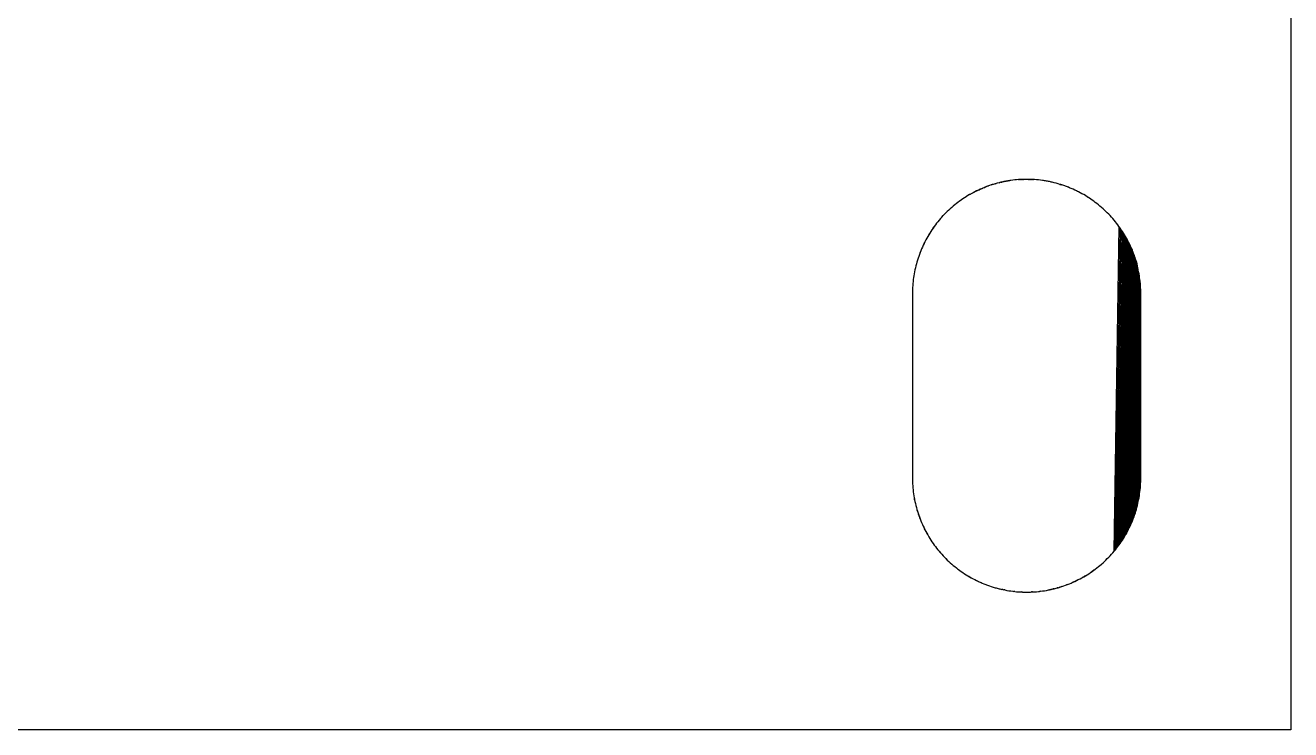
# Model space of a CAD drawing. Header units: millimetres. Extents: x 2543.3 to 2639, y 1717.1 to 1778.9.
# Drawn here: x 2634.429 to 2639.029, y 1737.958 to 1740.518 of the extents above; entities that cross this region are included whole.
import ezdxf

# ---------------------------------------------------------------- set-up
doc = ezdxf.new("R2010")
doc.units = ezdxf.units.MM

msp = doc.modelspace()

# ---------------------------------------------------------------- linework, layer by layer
at = {"color": 7, "linetype": 'Continuous', "lineweight": 25}
for p, q in [((2639.0288, 1778.9146), (2639.0288, 1737.9579)), ((2637.9896, 1739.9502), (2637.9825, 1739.9488)), ((2637.9896, 1739.9502), (2637.986, 1739.9495)), ((2637.9967, 1739.9516), (2637.9896, 1739.9502)), ((2637.9896, 1739.9502), (2637.9931, 1739.9509)), ((2637.9967, 1739.9516), (2637.9931, 1739.9509)), ((2638.0039, 1739.9528), (2637.9967, 1739.9516)), ((2637.9967, 1739.9516), (2638.0003, 1739.9522)), ((2638.0039, 1739.9528), (2638.0003, 1739.9522)), ((2638.011, 1739.9538), (2638.0039, 1739.9528)), ((2638.0039, 1739.9528), (2638.0074, 1739.9533)), ((2638.011, 1739.9538), (2638.0074, 1739.9533)), ((2638.0182, 1739.9548), (2638.011, 1739.9538)), ((2638.0254, 1739.9556), (2638.0182, 1739.9548)), ((2638.0326, 1739.9563), (2638.0254, 1739.9556)), ((2638.0398, 1739.9568), (2638.0326, 1739.9563)), ((2638.0471, 1739.9573), (2638.0398, 1739.9568)), ((2638.0398, 1739.9568), (2638.0434, 1739.9571)), ((2638.0471, 1739.9573), (2638.0434, 1739.9571)), ((2638.0543, 1739.9576), (2638.0471, 1739.9573)), ((2638.0471, 1739.9573), (2638.0507, 1739.9575)), ((2638.0543, 1739.9576), (2638.0507, 1739.9575)), ((2638.0615, 1739.9578), (2638.0543, 1739.9576)), ((2638.0543, 1739.9576), (2638.0579, 1739.9577)), ((2638.0615, 1739.9578), (2638.0579, 1739.9577)), ((2638.0688, 1739.9579), (2638.0615, 1739.9578)), ((2638.076, 1739.9578), (2638.0688, 1739.9579)), ((2638.0833, 1739.9576), (2638.076, 1739.9578)), ((2638.076, 1739.9578), (2638.0796, 1739.9577)), ((2638.0833, 1739.9576), (2638.0796, 1739.9577)), ((2638.0833, 1739.9576), (2638.0869, 1739.9575)), ((2638.0905, 1739.9573), (2638.0833, 1739.9576)), ((2638.0905, 1739.9573), (2638.0869, 1739.9575)), ((2638.0905, 1739.9573), (2638.0941, 1739.9571)), ((2638.0977, 1739.9568), (2638.0905, 1739.9573)), ((2638.0977, 1739.9568), (2638.0941, 1739.9571)), ((2638.1049, 1739.9563), (2638.0977, 1739.9568)), ((2638.1122, 1739.9556), (2638.1049, 1739.9563)), ((2638.1193, 1739.9548), (2638.1122, 1739.9556)), ((2638.1265, 1739.9538), (2638.1193, 1739.9548)), ((2638.1337, 1739.9528), (2638.1265, 1739.9538)), ((2638.1301, 1739.9533), (2638.1265, 1739.9538)), ((2638.1337, 1739.9528), (2638.1301, 1739.9533)), ((2638.1408, 1739.9516), (2638.1337, 1739.9528)), ((2638.1373, 1739.9522), (2638.1337, 1739.9528)), ((2638.1408, 1739.9516), (2638.1373, 1739.9522)), ((2638.148, 1739.9502), (2638.1408, 1739.9516)), ((2638.1444, 1739.9509), (2638.1408, 1739.9516)), ((2638.148, 1739.9502), (2638.1444, 1739.9509)), ((2638.1551, 1739.9488), (2638.148, 1739.9502)), ((2638.1515, 1739.9495), (2638.148, 1739.9502)), ((2637.8676, 1739.9058), (2637.8613, 1739.9023)), ((2637.8613, 1739.9023), (2637.8644, 1739.904)), ((2637.8676, 1739.9058), (2637.8644, 1739.904)), ((2637.8739, 1739.9093), (2637.8676, 1739.9058)), ((2637.8804, 1739.9126), (2637.8739, 1739.9093)), ((2637.8772, 1739.911), (2637.8739, 1739.9093)), ((2637.8772, 1739.911), (2637.8804, 1739.9126)), ((2637.8868, 1739.9159), (2637.8804, 1739.9126)), ((2637.8836, 1739.9142), (2637.8804, 1739.9126)), ((2637.8836, 1739.9142), (2637.8868, 1739.9159)), ((2637.8934, 1739.919), (2637.8868, 1739.9159)), ((2637.8868, 1739.9159), (2637.8901, 1739.9174)), ((2637.8934, 1739.919), (2637.8901, 1739.9174)), ((2637.8934, 1739.919), (2637.9, 1739.922)), ((2637.8967, 1739.9205), (2637.8934, 1739.919)), ((2637.9, 1739.922), (2637.8967, 1739.9205)), ((2637.9, 1739.922), (2637.9066, 1739.9249)), ((2637.9033, 1739.9234), (2637.9, 1739.922)), ((2637.9033, 1739.9234), (2637.9066, 1739.9249)), ((2637.9133, 1739.9276), (2637.9066, 1739.9249)), ((2637.9066, 1739.9249), (2637.91, 1739.9263)), ((2637.9133, 1739.9276), (2637.91, 1739.9263)), ((2637.92, 1739.9303), (2637.9133, 1739.9276)), ((2637.9133, 1739.9276), (2637.9167, 1739.929)), ((2637.92, 1739.9303), (2637.9167, 1739.929)), ((2637.9268, 1739.9328), (2637.92, 1739.9303)), ((2637.92, 1739.9303), (2637.9234, 1739.9316)), ((2637.9268, 1739.9328), (2637.9234, 1739.9316)), ((2637.9337, 1739.9352), (2637.9268, 1739.9328)), ((2637.9268, 1739.9328), (2637.9302, 1739.934)), ((2637.9337, 1739.9352), (2637.9302, 1739.934)), ((2637.9405, 1739.9376), (2637.9337, 1739.9352)), ((2637.9474, 1739.9397), (2637.9405, 1739.9376)), ((2637.9405, 1739.9376), (2637.944, 1739.9386)), ((2637.9474, 1739.9397), (2637.944, 1739.9386)), ((2637.9544, 1739.9418), (2637.9474, 1739.9397)), ((2637.9614, 1739.9437), (2637.9544, 1739.9418)), ((2637.9544, 1739.9418), (2637.9579, 1739.9428)), ((2637.9614, 1739.9437), (2637.9579, 1739.9428)), ((2637.9684, 1739.9455), (2637.9614, 1739.9437)), ((2637.9754, 1739.9472), (2637.9684, 1739.9455)), ((2637.9684, 1739.9455), (2637.9719, 1739.9464)), ((2637.9754, 1739.9472), (2637.9719, 1739.9464)), ((2637.9825, 1739.9488), (2637.9754, 1739.9472)), ((2637.9754, 1739.9472), (2637.979, 1739.948)), ((2637.9825, 1739.9488), (2637.979, 1739.948)), ((2637.9825, 1739.9488), (2637.986, 1739.9495)), ((2638.1551, 1739.9488), (2638.1515, 1739.9495)), ((2638.1621, 1739.9472), (2638.1551, 1739.9488)), ((2638.1586, 1739.948), (2638.1551, 1739.9488)), ((2638.1621, 1739.9472), (2638.1586, 1739.948)), ((2638.1656, 1739.9464), (2638.1621, 1739.9472)), ((2638.1692, 1739.9455), (2638.1621, 1739.9472)), ((2638.1692, 1739.9455), (2638.1656, 1739.9464)), ((2638.1762, 1739.9437), (2638.1692, 1739.9455)), ((2638.1832, 1739.9418), (2638.1762, 1739.9437)), ((2638.1797, 1739.9428), (2638.1762, 1739.9437)), ((2638.1832, 1739.9418), (2638.1797, 1739.9428)), ((2638.1901, 1739.9397), (2638.1832, 1739.9418)), ((2638.1901, 1739.9397), (2638.197, 1739.9376)), ((2638.1936, 1739.9386), (2638.1901, 1739.9397)), ((2638.197, 1739.9376), (2638.1936, 1739.9386)), ((2638.2039, 1739.9352), (2638.197, 1739.9376)), ((2638.2107, 1739.9328), (2638.2039, 1739.9352)), ((2638.2073, 1739.934), (2638.2039, 1739.9352)), ((2638.2107, 1739.9328), (2638.2073, 1739.934)), ((2638.2175, 1739.9303), (2638.2107, 1739.9328)), ((2638.2141, 1739.9316), (2638.2107, 1739.9328)), ((2638.2175, 1739.9303), (2638.2141, 1739.9316)), ((2638.2242, 1739.9276), (2638.2175, 1739.9303)), ((2638.2209, 1739.929), (2638.2175, 1739.9303)), ((2638.2242, 1739.9276), (2638.2209, 1739.929)), ((2638.2276, 1739.9263), (2638.2242, 1739.9276)), ((2638.2309, 1739.9249), (2638.2242, 1739.9276)), ((2638.2309, 1739.9249), (2638.2276, 1739.9263)), ((2638.2376, 1739.922), (2638.2309, 1739.9249)), ((2638.2342, 1739.9234), (2638.2309, 1739.9249)), ((2638.2376, 1739.922), (2638.2342, 1739.9234)), ((2638.2442, 1739.919), (2638.2376, 1739.922)), ((2638.2409, 1739.9205), (2638.2376, 1739.922)), ((2638.2442, 1739.919), (2638.2409, 1739.9205)), ((2638.2507, 1739.9159), (2638.2442, 1739.919)), ((2638.2474, 1739.9174), (2638.2442, 1739.919)), ((2638.2507, 1739.9159), (2638.2474, 1739.9174)), ((2638.2572, 1739.9126), (2638.2507, 1739.9159)), ((2638.2539, 1739.9142), (2638.2507, 1739.9159)), ((2638.2572, 1739.9126), (2638.2539, 1739.9142)), ((2638.2636, 1739.9093), (2638.2572, 1739.9126)), ((2638.2604, 1739.911), (2638.2572, 1739.9126)), ((2638.2636, 1739.9093), (2638.2604, 1739.911)), ((2638.27, 1739.9058), (2638.2636, 1739.9093)), ((2638.2731, 1739.904), (2638.27, 1739.9058)), ((2638.2763, 1739.9023), (2638.27, 1739.9058)), ((2638.2763, 1739.9023), (2638.2731, 1739.904)), ((2637.802, 1739.8608), (2637.7965, 1739.8561)), ((2637.7965, 1739.8561), (2637.7993, 1739.8584)), ((2637.802, 1739.8608), (2637.7993, 1739.8584)), ((2637.8076, 1739.8654), (2637.802, 1739.8608)), ((2637.802, 1739.8608), (2637.8048, 1739.8631)), ((2637.8076, 1739.8654), (2637.8048, 1739.8631)), ((2637.8133, 1739.8699), (2637.8076, 1739.8654)), ((2637.819, 1739.8743), (2637.8133, 1739.8699)), ((2637.8248, 1739.8786), (2637.819, 1739.8743)), ((2637.8307, 1739.8828), (2637.8248, 1739.8786)), ((2637.8278, 1739.8807), (2637.8248, 1739.8786)), ((2637.8307, 1739.8828), (2637.8278, 1739.8807)), ((2637.8367, 1739.8869), (2637.8307, 1739.8828)), ((2637.8307, 1739.8828), (2637.8337, 1739.8849)), ((2637.8367, 1739.8869), (2637.8337, 1739.8849)), ((2637.8427, 1739.8909), (2637.8367, 1739.8869)), ((2637.8367, 1739.8869), (2637.8397, 1739.8889)), ((2637.8427, 1739.8909), (2637.8397, 1739.8889)), ((2637.8489, 1739.8948), (2637.8427, 1739.8909)), ((2637.8427, 1739.8909), (2637.8458, 1739.8929)), ((2637.8489, 1739.8948), (2637.8458, 1739.8929)), ((2637.855, 1739.8986), (2637.8489, 1739.8948)), ((2637.8489, 1739.8948), (2637.8519, 1739.8967)), ((2637.855, 1739.8986), (2637.8519, 1739.8967)), ((2637.8613, 1739.9023), (2637.855, 1739.8986)), ((2638.2825, 1739.8986), (2638.2763, 1739.9023)), ((2638.2825, 1739.8986), (2638.2856, 1739.8967)), ((2638.2887, 1739.8948), (2638.2825, 1739.8986)), ((2638.2887, 1739.8948), (2638.2856, 1739.8967)), ((2638.2948, 1739.8909), (2638.2887, 1739.8948)), ((2638.2887, 1739.8948), (2638.2917, 1739.8929)), ((2638.2948, 1739.8909), (2638.2917, 1739.8929)), ((2638.3008, 1739.8869), (2638.2948, 1739.8909)), ((2638.2978, 1739.8889), (2638.2948, 1739.8909)), ((2638.3008, 1739.8869), (2638.2978, 1739.8889)), ((2638.3068, 1739.8828), (2638.3008, 1739.8869)), ((2638.3038, 1739.8849), (2638.3008, 1739.8869)), ((2638.3068, 1739.8828), (2638.3038, 1739.8849)), ((2638.3127, 1739.8786), (2638.3068, 1739.8828)), ((2638.3098, 1739.8807), (2638.3068, 1739.8828)), ((2638.3127, 1739.8786), (2638.3098, 1739.8807)), ((2638.3185, 1739.8743), (2638.3127, 1739.8786)), ((2638.3243, 1739.8699), (2638.3185, 1739.8743)), ((2638.3299, 1739.8654), (2638.3243, 1739.8699)), ((2638.3355, 1739.8608), (2638.3299, 1739.8654)), ((2638.3327, 1739.8631), (2638.3299, 1739.8654)), ((2638.3355, 1739.8608), (2638.3327, 1739.8631)), ((2638.341, 1739.8561), (2638.3355, 1739.8608)), ((2637.7556, 1739.8151), (2637.7509, 1739.8096)), ((2637.7604, 1739.8205), (2637.7556, 1739.8151)), ((2637.7604, 1739.8205), (2637.7653, 1739.8259)), ((2637.7702, 1739.8311), (2637.7653, 1739.8259)), ((2637.7653, 1739.8259), (2637.7678, 1739.8285)), ((2637.7702, 1739.8311), (2637.7678, 1739.8285)), ((2637.7753, 1739.8363), (2637.7702, 1739.8311)), ((2637.7805, 1739.8414), (2637.7753, 1739.8363)), ((2637.7857, 1739.8464), (2637.7805, 1739.8414)), ((2637.7911, 1739.8513), (2637.7857, 1739.8464)), ((2637.7965, 1739.8561), (2637.7911, 1739.8513)), ((2638.3465, 1739.8513), (2638.341, 1739.8561)), ((2638.3518, 1739.8464), (2638.3465, 1739.8513)), ((2638.3571, 1739.8414), (2638.3518, 1739.8464)), ((2638.3622, 1739.8363), (2638.3571, 1739.8414)), ((2638.3571, 1739.8414), (2638.3596, 1739.8389)), ((2638.3622, 1739.8363), (2638.3596, 1739.8389)), ((2638.3673, 1739.8311), (2638.3622, 1739.8363)), ((2638.3673, 1739.8311), (2638.3698, 1739.8285)), ((2638.3723, 1739.8259), (2638.3673, 1739.8311)), ((2638.3723, 1739.8259), (2638.3698, 1739.8285)), ((2638.3772, 1739.8205), (2638.3723, 1739.8259)), ((2638.382, 1739.8151), (2638.3772, 1739.8205)), ((2638.3867, 1739.8096), (2638.382, 1739.8151)), ((2637.7207, 1739.7689), (2637.7168, 1739.7628)), ((2637.7247, 1739.7749), (2637.7207, 1739.7689)), ((2637.7288, 1739.7809), (2637.7247, 1739.7749)), ((2637.733, 1739.7868), (2637.7288, 1739.7809)), ((2637.7288, 1739.7809), (2637.7309, 1739.7838)), ((2637.733, 1739.7868), (2637.7309, 1739.7838)), ((2637.7373, 1739.7926), (2637.733, 1739.7868)), ((2637.7417, 1739.7984), (2637.7373, 1739.7926)), ((2637.7463, 1739.804), (2637.7417, 1739.7984)), ((2637.7509, 1739.8096), (2637.7463, 1739.804)), ((2638.3913, 1739.804), (2638.3867, 1739.8096)), ((2638.3867, 1738.6061), (2638.4055, 1739.7855)), ((2638.3958, 1739.7984), (2638.3913, 1739.804)), ((2638.4002, 1739.7926), (2638.3958, 1739.7984)), ((2638.4045, 1739.7868), (2638.4002, 1739.7926)), ((2638.4045, 1739.7868), (2638.4066, 1739.7838)), ((2638.4087, 1739.7809), (2638.4045, 1739.7868)), ((2638.4087, 1739.7809), (2638.4066, 1739.7838)), ((2638.4128, 1739.7749), (2638.4087, 1739.7809)), ((2638.4168, 1739.7689), (2638.4128, 1739.7749)), ((2638.4207, 1739.7628), (2638.4168, 1739.7689)), ((2637.6958, 1739.7248), (2637.6927, 1739.7182)), ((2637.699, 1739.7313), (2637.6958, 1739.7248)), ((2637.6958, 1739.7248), (2637.6974, 1739.728)), ((2637.699, 1739.7313), (2637.6974, 1739.728)), ((2637.7023, 1739.7377), (2637.699, 1739.7313)), ((2637.7058, 1739.7441), (2637.7023, 1739.7377)), ((2637.7094, 1739.7504), (2637.7058, 1739.7441)), ((2637.713, 1739.7566), (2637.7094, 1739.7504)), ((2637.7168, 1739.7628), (2637.713, 1739.7566)), ((2637.7149, 1739.7597), (2637.713, 1739.7566)), ((2637.7168, 1739.7628), (2637.7149, 1739.7597)), ((2638.4207, 1739.7628), (2638.4226, 1739.7597)), ((2638.4245, 1739.7566), (2638.4207, 1739.7628)), ((2638.4245, 1739.7566), (2638.4226, 1739.7597)), ((2638.4282, 1739.7504), (2638.4245, 1739.7566)), ((2638.4317, 1739.7441), (2638.4282, 1739.7504)), ((2638.4352, 1739.7377), (2638.4317, 1739.7441)), ((2638.4385, 1739.7313), (2638.4352, 1739.7377)), ((2638.4418, 1739.7248), (2638.4385, 1739.7313)), ((2638.4402, 1739.728), (2638.4385, 1739.7313)), ((2638.4418, 1739.7248), (2638.4402, 1739.728)), ((2638.4449, 1739.7182), (2638.4418, 1739.7248)), ((2637.6764, 1739.678), (2637.6741, 1739.6711)), ((2637.6752, 1739.6745), (2637.6741, 1739.6711)), ((2637.6764, 1739.678), (2637.6752, 1739.6745)), ((2637.6788, 1739.6848), (2637.6764, 1739.678)), ((2637.6813, 1739.6916), (2637.6788, 1739.6848)), ((2637.684, 1739.6983), (2637.6813, 1739.6916)), ((2637.6813, 1739.6916), (2637.6827, 1739.695)), ((2637.684, 1739.6983), (2637.6827, 1739.695)), ((2637.6868, 1739.705), (2637.684, 1739.6983)), ((2637.6897, 1739.7117), (2637.6868, 1739.705)), ((2637.6927, 1739.7182), (2637.6897, 1739.7117)), ((2638.4479, 1739.7117), (2638.4449, 1739.7182)), ((2638.4508, 1739.705), (2638.4479, 1739.7117)), ((2638.4536, 1739.6983), (2638.4508, 1739.705)), ((2638.4508, 1739.705), (2638.4522, 1739.7017)), ((2638.4536, 1739.6983), (2638.4522, 1739.7017)), ((2638.4562, 1739.6916), (2638.4536, 1739.6983)), ((2638.4587, 1739.6848), (2638.4562, 1739.6916)), ((2638.4587, 1739.6848), (2638.46, 1739.6814)), ((2638.4612, 1739.678), (2638.4587, 1739.6848)), ((2638.4612, 1739.678), (2638.46, 1739.6814)), ((2638.4635, 1739.6711), (2638.4612, 1739.678)), ((2638.4612, 1739.678), (2638.4623, 1739.6745)), ((2638.4635, 1739.6711), (2638.4623, 1739.6745)), ((2637.6628, 1739.6291), (2637.6614, 1739.622)), ((2637.6644, 1739.6362), (2637.6628, 1739.6291)), ((2637.6661, 1739.6433), (2637.6644, 1739.6362)), ((2637.6679, 1739.6503), (2637.6661, 1739.6433)), ((2637.6698, 1739.6572), (2637.6679, 1739.6503)), ((2637.6719, 1739.6642), (2637.6698, 1739.6572)), ((2637.6741, 1739.6711), (2637.6719, 1739.6642)), ((2638.4656, 1739.6642), (2638.4635, 1739.6711)), ((2638.4656, 1739.6642), (2638.4677, 1739.6572)), ((2638.4677, 1739.6572), (2638.4696, 1739.6503)), ((2638.4714, 1739.6433), (2638.4696, 1739.6503)), ((2638.4731, 1739.6362), (2638.4714, 1739.6433)), ((2638.4747, 1739.6291), (2638.4731, 1739.6362)), ((2638.4761, 1739.622), (2638.4747, 1739.6291)), ((2637.656, 1739.5862), (2637.6554, 1739.579)), ((2637.6569, 1739.5934), (2637.656, 1739.5862)), ((2637.6578, 1739.6006), (2637.6569, 1739.5934)), ((2637.6589, 1739.6078), (2637.6578, 1739.6006)), ((2637.6601, 1739.6149), (2637.6589, 1739.6078)), ((2637.6614, 1739.622), (2637.6601, 1739.6149)), ((2638.4775, 1739.6149), (2638.4761, 1739.622)), ((2638.4787, 1739.6078), (2638.4775, 1739.6149)), ((2638.4797, 1739.6006), (2638.4787, 1739.6078)), ((2638.4807, 1739.5934), (2638.4797, 1739.6006)), ((2638.4815, 1739.5862), (2638.4807, 1739.5934)), ((2638.4822, 1739.579), (2638.4815, 1739.5862)), ((2637.654, 1739.5573), (2637.6538, 1739.5501)), ((2637.6538, 1739.5501), (2637.6538, 1739.5429)), ((2637.6538, 1739.5429), (2637.6538, 1738.8729)), ((2637.6543, 1739.5646), (2637.654, 1739.5573)), ((2637.6548, 1739.5718), (2637.6543, 1739.5646)), ((2637.6554, 1739.579), (2637.6548, 1739.5718)), ((2638.4828, 1739.5718), (2638.4822, 1739.579)), ((2638.4832, 1739.5646), (2638.4828, 1739.5718)), ((2638.4835, 1739.5573), (2638.4832, 1739.5646)), ((2638.4837, 1739.5501), (2638.4835, 1739.5573)), ((2638.4838, 1739.5429), (2638.4837, 1739.5501)), ((2638.4838, 1738.8729), (2638.4838, 1739.5429)), ((2637.6538, 1738.8729), (2637.6538, 1738.8656)), ((2637.6538, 1738.8656), (2637.654, 1738.8584)), ((2637.654, 1738.8584), (2637.6543, 1738.8511)), ((2637.6543, 1738.8511), (2637.6548, 1738.8439)), ((2638.4828, 1738.8439), (2638.4832, 1738.8511)), ((2638.4832, 1738.8511), (2638.4835, 1738.8584)), ((2638.4835, 1738.8584), (2638.4837, 1738.8656)), ((2638.4837, 1738.8656), (2638.4838, 1738.8729)), ((2637.6548, 1738.8439), (2637.6554, 1738.8367)), ((2637.6554, 1738.8367), (2637.656, 1738.8295)), ((2637.656, 1738.8295), (2637.6569, 1738.8223)), ((2637.6569, 1738.8223), (2637.6578, 1738.8151)), ((2637.6578, 1738.8151), (2637.6589, 1738.8079)), ((2637.6589, 1738.8079), (2637.6601, 1738.8008)), ((2637.6601, 1738.8008), (2637.6614, 1738.7937)), ((2637.6601, 1738.8008), (2637.6607, 1738.7972)), ((2638.4761, 1738.7937), (2638.4775, 1738.8008)), ((2638.4775, 1738.8008), (2638.4787, 1738.8079)), ((2638.4787, 1738.8079), (2638.4797, 1738.8151)), ((2638.4797, 1738.8151), (2638.4807, 1738.8223)), ((2638.4807, 1738.8223), (2638.4815, 1738.8295)), ((2638.4815, 1738.8295), (2638.4822, 1738.8367)), ((2638.4822, 1738.8367), (2638.4828, 1738.8439)), ((2637.6614, 1738.7937), (2637.6607, 1738.7972)), ((2637.6614, 1738.7937), (2637.6628, 1738.7866)), ((2637.6628, 1738.7866), (2637.6644, 1738.7795)), ((2637.6644, 1738.7795), (2637.6661, 1738.7725)), ((2637.6661, 1738.7725), (2637.6679, 1738.7654)), ((2637.6679, 1738.7654), (2637.6698, 1738.7585)), ((2637.6698, 1738.7585), (2637.6719, 1738.7515)), ((2637.6698, 1738.7585), (2637.6709, 1738.755)), ((2637.6719, 1738.7515), (2637.6709, 1738.755)), ((2638.4656, 1738.7515), (2638.4677, 1738.7585)), ((2638.4677, 1738.7585), (2638.4696, 1738.7654)), ((2638.4696, 1738.7654), (2638.4714, 1738.7725)), ((2638.4714, 1738.7725), (2638.4731, 1738.7795)), ((2638.4731, 1738.7795), (2638.4747, 1738.7866)), ((2638.4747, 1738.7866), (2638.4761, 1738.7937)), ((2637.6719, 1738.7515), (2637.6741, 1738.7446)), ((2637.6741, 1738.7446), (2637.6752, 1738.7412)), ((2637.6741, 1738.7446), (2637.6764, 1738.7377)), ((2637.6764, 1738.7377), (2637.6752, 1738.7412)), ((2637.6764, 1738.7377), (2637.6788, 1738.7309)), ((2637.6764, 1738.7377), (2637.6776, 1738.7343)), ((2637.6788, 1738.7309), (2637.6776, 1738.7343)), ((2637.6788, 1738.7309), (2637.6801, 1738.7275)), ((2637.6788, 1738.7309), (2637.6813, 1738.7241)), ((2637.6813, 1738.7241), (2637.6801, 1738.7275)), ((2637.6813, 1738.7241), (2637.684, 1738.7174)), ((2637.684, 1738.7174), (2637.6868, 1738.7107)), ((2637.6868, 1738.7107), (2637.6897, 1738.7041)), ((2638.4479, 1738.7041), (2638.4508, 1738.7107)), ((2638.4508, 1738.7107), (2638.4536, 1738.7174)), ((2638.4536, 1738.7174), (2638.4562, 1738.7241)), ((2638.4562, 1738.7241), (2638.4587, 1738.7309)), ((2638.4562, 1738.7241), (2638.4575, 1738.7275)), ((2638.4587, 1738.7309), (2638.4575, 1738.7275)), ((2638.4587, 1738.7309), (2638.4612, 1738.7377)), ((2638.4612, 1738.7377), (2638.4635, 1738.7446)), ((2638.4612, 1738.7377), (2638.4623, 1738.7412)), ((2638.4635, 1738.7446), (2638.4623, 1738.7412)), ((2638.4635, 1738.7446), (2638.4656, 1738.7515)), ((2637.6897, 1738.7041), (2637.6927, 1738.6975)), ((2637.6927, 1738.6975), (2637.6958, 1738.6909)), ((2637.6958, 1738.6909), (2637.699, 1738.6845)), ((2637.6958, 1738.6909), (2637.6974, 1738.6877)), ((2637.699, 1738.6845), (2637.6974, 1738.6877)), ((2637.699, 1738.6845), (2637.7023, 1738.678)), ((2637.7023, 1738.678), (2637.7058, 1738.6717)), ((2637.7058, 1738.6717), (2637.7076, 1738.6685)), ((2637.7058, 1738.6717), (2637.7094, 1738.6654)), ((2637.7094, 1738.6654), (2637.7076, 1738.6685)), ((2637.7094, 1738.6654), (2637.713, 1738.6591)), ((2638.4245, 1738.6591), (2638.4282, 1738.6654)), ((2638.4282, 1738.6654), (2638.4317, 1738.6717)), ((2638.4282, 1738.6654), (2638.43, 1738.6685)), ((2638.4317, 1738.6717), (2638.43, 1738.6685)), ((2638.4317, 1738.6717), (2638.4352, 1738.678)), ((2638.4352, 1738.678), (2638.4385, 1738.6845)), ((2638.4352, 1738.678), (2638.4369, 1738.6812)), ((2638.4385, 1738.6845), (2638.4369, 1738.6812)), ((2638.4385, 1738.6845), (2638.4418, 1738.6909)), ((2638.4418, 1738.6909), (2638.4449, 1738.6975)), ((2638.4449, 1738.6975), (2638.4479, 1738.7041)), ((2637.713, 1738.6591), (2637.7168, 1738.6529)), ((2637.7168, 1738.6529), (2637.7207, 1738.6468)), ((2637.7207, 1738.6468), (2637.7247, 1738.6408)), ((2637.7247, 1738.6408), (2637.7288, 1738.6348)), ((2637.7288, 1738.6348), (2637.733, 1738.6289)), ((2637.733, 1738.6289), (2637.7373, 1738.6231)), ((2637.7373, 1738.6231), (2637.7417, 1738.6174)), ((2637.7417, 1738.6174), (2637.7463, 1738.6117)), ((2638.3913, 1738.6117), (2638.3958, 1738.6174)), ((2638.3958, 1738.6174), (2638.4002, 1738.6231)), ((2638.4002, 1738.6231), (2638.4045, 1738.6289)), ((2638.4045, 1738.6289), (2638.4087, 1738.6348)), ((2638.4087, 1738.6348), (2638.4128, 1738.6408)), ((2638.4128, 1738.6408), (2638.4168, 1738.6468)), ((2638.4168, 1738.6468), (2638.4207, 1738.6529)), ((2638.4207, 1738.6529), (2638.4245, 1738.6591)), ((2638.4207, 1738.6529), (2638.4226, 1738.656)), ((2638.4245, 1738.6591), (2638.4226, 1738.656)), ((2637.7463, 1738.6117), (2637.7509, 1738.6061)), ((2637.7509, 1738.6061), (2637.7532, 1738.6034)), ((2637.7509, 1738.6061), (2637.7556, 1738.6006)), ((2637.7556, 1738.6006), (2637.7532, 1738.6034)), ((2637.7556, 1738.6006), (2637.7604, 1738.5952)), ((2637.7604, 1738.5952), (2637.7653, 1738.5898)), ((2637.7653, 1738.5898), (2637.7702, 1738.5846)), ((2637.7653, 1738.5898), (2637.7678, 1738.5872)), ((2637.7702, 1738.5846), (2637.7678, 1738.5872)), ((2637.7702, 1738.5846), (2637.7753, 1738.5794)), ((2637.7753, 1738.5794), (2637.7805, 1738.5743)), ((2637.7753, 1738.5794), (2637.7779, 1738.5769)), ((2637.7779, 1738.5769), (2637.7805, 1738.5743)), ((2637.7805, 1738.5743), (2637.7857, 1738.5693)), ((2638.3518, 1738.5693), (2638.3571, 1738.5743)), ((2638.3571, 1738.5743), (2638.3622, 1738.5794)), ((2638.3622, 1738.5794), (2638.3673, 1738.5846)), ((2638.3673, 1738.5846), (2638.3723, 1738.5898)), ((2638.3673, 1738.5846), (2638.3698, 1738.5872)), ((2638.3723, 1738.5898), (2638.3698, 1738.5872)), ((2638.3723, 1738.5898), (2638.3772, 1738.5952)), ((2638.3772, 1738.5952), (2638.382, 1738.6006)), ((2638.382, 1738.6006), (2638.3867, 1738.6061)), ((2638.3867, 1738.6061), (2638.3913, 1738.6117)), ((2637.7857, 1738.5693), (2637.7911, 1738.5645)), ((2637.7911, 1738.5645), (2637.7965, 1738.5597)), ((2637.7965, 1738.5597), (2637.802, 1738.555)), ((2637.7965, 1738.5597), (2637.7993, 1738.5573)), ((2637.7993, 1738.5573), (2637.802, 1738.555)), ((2637.802, 1738.555), (2637.8076, 1738.5503)), ((2637.802, 1738.555), (2637.8048, 1738.5526)), ((2637.8048, 1738.5526), (2637.8076, 1738.5503)), ((2637.8076, 1738.5503), (2637.8133, 1738.5458)), ((2637.8133, 1738.5458), (2637.819, 1738.5414)), ((2637.819, 1738.5414), (2637.8248, 1738.5371)), ((2637.8248, 1738.5371), (2637.8307, 1738.5329)), ((2637.8248, 1738.5371), (2637.8278, 1738.535)), ((2637.8278, 1738.535), (2637.8307, 1738.5329)), ((2637.8307, 1738.5329), (2637.8367, 1738.5288)), ((2637.8307, 1738.5329), (2637.8337, 1738.5309)), ((2637.8337, 1738.5309), (2637.8367, 1738.5288)), ((2637.8367, 1738.5288), (2637.8427, 1738.5248)), ((2637.8427, 1738.5248), (2637.8489, 1738.5209)), ((2638.2887, 1738.5209), (2638.2948, 1738.5248)), ((2638.2948, 1738.5248), (2638.3008, 1738.5288)), ((2638.3008, 1738.5288), (2638.3068, 1738.5329)), ((2638.3008, 1738.5288), (2638.3038, 1738.5309)), ((2638.3068, 1738.5329), (2638.3038, 1738.5309)), ((2638.3068, 1738.5329), (2638.3127, 1738.5371)), ((2638.3068, 1738.5329), (2638.3098, 1738.535)), ((2638.3127, 1738.5371), (2638.3098, 1738.535)), ((2638.3127, 1738.5371), (2638.3185, 1738.5414)), ((2638.3185, 1738.5414), (2638.3243, 1738.5458)), ((2638.3243, 1738.5458), (2638.3299, 1738.5503)), ((2638.3299, 1738.5503), (2638.3355, 1738.555)), ((2638.3299, 1738.5503), (2638.3327, 1738.5526)), ((2638.3355, 1738.555), (2638.3327, 1738.5526)), ((2638.3355, 1738.555), (2638.341, 1738.5597)), ((2638.3355, 1738.555), (2638.3383, 1738.5573)), ((2638.341, 1738.5597), (2638.3383, 1738.5573)), ((2638.341, 1738.5597), (2638.3465, 1738.5645)), ((2638.3465, 1738.5645), (2638.3518, 1738.5693)), ((2637.8489, 1738.5209), (2637.855, 1738.5171)), ((2637.855, 1738.5171), (2637.8613, 1738.5135)), ((2637.855, 1738.5171), (2637.8582, 1738.5153)), ((2637.8582, 1738.5153), (2637.8613, 1738.5135)), ((2637.8613, 1738.5135), (2637.8676, 1738.5099)), ((2637.8613, 1738.5135), (2637.8644, 1738.5117)), ((2637.8644, 1738.5117), (2637.8676, 1738.5099)), ((2637.8676, 1738.5099), (2637.8739, 1738.5064)), ((2637.8739, 1738.5064), (2637.8804, 1738.5031)), ((2637.8804, 1738.5031), (2637.8868, 1738.4999)), ((2637.8804, 1738.5031), (2637.8836, 1738.5015)), ((2637.8836, 1738.5015), (2637.8868, 1738.4999)), ((2637.8868, 1738.4999), (2637.8934, 1738.4967)), ((2637.8868, 1738.4999), (2637.8901, 1738.4983)), ((2637.8901, 1738.4983), (2637.8934, 1738.4967)), ((2637.8934, 1738.4967), (2637.9, 1738.4937)), ((2637.8934, 1738.4967), (2637.8967, 1738.4952)), ((2637.8967, 1738.4952), (2637.9, 1738.4937)), ((2637.9, 1738.4937), (2637.9066, 1738.4909)), ((2637.9, 1738.4937), (2637.9033, 1738.4923)), ((2637.9033, 1738.4923), (2637.9066, 1738.4909)), ((2637.9066, 1738.4909), (2637.9133, 1738.4881)), ((2637.9133, 1738.4881), (2637.92, 1738.4854)), ((2637.92, 1738.4854), (2637.9268, 1738.4829)), ((2637.92, 1738.4854), (2637.9234, 1738.4842)), ((2637.9234, 1738.4842), (2637.9268, 1738.4829)), ((2637.9268, 1738.4829), (2637.9337, 1738.4805)), ((2637.9337, 1738.4805), (2637.9405, 1738.4782)), ((2637.9405, 1738.4782), (2637.9474, 1738.476)), ((2637.9405, 1738.4782), (2637.944, 1738.4771)), ((2638.1901, 1738.476), (2638.197, 1738.4782)), ((2638.197, 1738.4782), (2638.1936, 1738.4771)), ((2638.197, 1738.4782), (2638.2039, 1738.4805)), ((2638.2039, 1738.4805), (2638.2107, 1738.4829)), ((2638.2107, 1738.4829), (2638.2175, 1738.4854)), ((2638.2107, 1738.4829), (2638.2141, 1738.4842)), ((2638.2175, 1738.4854), (2638.2141, 1738.4842)), ((2638.2175, 1738.4854), (2638.2242, 1738.4881)), ((2638.2242, 1738.4881), (2638.2309, 1738.4909)), ((2638.2309, 1738.4909), (2638.2376, 1738.4937)), ((2638.2309, 1738.4909), (2638.2342, 1738.4923)), ((2638.2376, 1738.4937), (2638.2342, 1738.4923)), ((2638.2376, 1738.4937), (2638.2442, 1738.4967)), ((2638.2376, 1738.4937), (2638.2409, 1738.4952)), ((2638.2442, 1738.4967), (2638.2409, 1738.4952)), ((2638.2442, 1738.4967), (2638.2507, 1738.4999)), ((2638.2442, 1738.4967), (2638.2474, 1738.4983)), ((2638.2507, 1738.4999), (2638.2474, 1738.4983)), ((2638.2507, 1738.4999), (2638.2572, 1738.5031)), ((2638.2507, 1738.4999), (2638.2539, 1738.5015)), ((2638.2572, 1738.5031), (2638.2539, 1738.5015)), ((2638.2572, 1738.5031), (2638.2636, 1738.5064)), ((2638.2636, 1738.5064), (2638.27, 1738.5099)), ((2638.27, 1738.5099), (2638.2763, 1738.5135)), ((2638.27, 1738.5099), (2638.2731, 1738.5117)), ((2638.2763, 1738.5135), (2638.2731, 1738.5117)), ((2638.2763, 1738.5135), (2638.2825, 1738.5171)), ((2638.2763, 1738.5135), (2638.2794, 1738.5153)), ((2638.2825, 1738.5171), (2638.2794, 1738.5153)), ((2638.2825, 1738.5171), (2638.2887, 1738.5209)), ((2637.944, 1738.4771), (2637.9474, 1738.476)), ((2637.9474, 1738.476), (2637.9544, 1738.4739)), ((2637.9474, 1738.476), (2637.9509, 1738.475)), ((2637.9509, 1738.475), (2637.9544, 1738.4739)), ((2637.9544, 1738.4739), (2637.9614, 1738.472)), ((2637.9544, 1738.4739), (2637.9579, 1738.473)), ((2637.9579, 1738.473), (2637.9614, 1738.472)), ((2637.9614, 1738.472), (2637.9684, 1738.4702)), ((2637.9684, 1738.4702), (2637.9754, 1738.4685)), ((2637.9684, 1738.4702), (2637.9719, 1738.4693)), ((2637.9719, 1738.4693), (2637.9754, 1738.4685)), ((2637.9754, 1738.4685), (2637.9825, 1738.4669)), ((2637.9754, 1738.4685), (2637.979, 1738.4677)), ((2637.9825, 1738.4669), (2637.979, 1738.4677)), ((2637.9825, 1738.4669), (2637.9896, 1738.4655)), ((2637.9825, 1738.4669), (2637.986, 1738.4662)), ((2637.9896, 1738.4655), (2637.986, 1738.4662)), ((2637.9896, 1738.4655), (2637.9967, 1738.4642)), ((2637.9967, 1738.4642), (2638.0039, 1738.463)), ((2638.0039, 1738.463), (2638.011, 1738.4619)), ((2638.011, 1738.4619), (2638.0182, 1738.461)), ((2638.0182, 1738.461), (2638.0218, 1738.4605)), ((2638.0182, 1738.461), (2638.0254, 1738.4601)), ((2638.0254, 1738.4601), (2638.0218, 1738.4605)), ((2638.0254, 1738.4601), (2638.0326, 1738.4594)), ((2638.0326, 1738.4594), (2638.0398, 1738.4589)), ((2638.0398, 1738.4589), (2638.0471, 1738.4584)), ((2638.0471, 1738.4584), (2638.0507, 1738.4583)), ((2638.0471, 1738.4584), (2638.0543, 1738.4581)), ((2638.0543, 1738.4581), (2638.0507, 1738.4583)), ((2638.0543, 1738.4581), (2638.0615, 1738.4579)), ((2638.0615, 1738.4579), (2638.0688, 1738.4579)), ((2638.0688, 1738.4579), (2638.076, 1738.4579)), ((2638.076, 1738.4579), (2638.0833, 1738.4581)), ((2638.0833, 1738.4581), (2638.0905, 1738.4584)), ((2638.0833, 1738.4581), (2638.0869, 1738.4583)), ((2638.0905, 1738.4584), (2638.0869, 1738.4583)), ((2638.0905, 1738.4584), (2638.0977, 1738.4589)), ((2638.0977, 1738.4589), (2638.1049, 1738.4594)), ((2638.1049, 1738.4594), (2638.1122, 1738.4601)), ((2638.1122, 1738.4601), (2638.1193, 1738.461)), ((2638.1122, 1738.4601), (2638.1157, 1738.4605)), ((2638.1193, 1738.461), (2638.1157, 1738.4605)), ((2638.1193, 1738.461), (2638.1265, 1738.4619)), ((2638.1265, 1738.4619), (2638.1337, 1738.463)), ((2638.1337, 1738.463), (2638.1408, 1738.4642)), ((2638.1408, 1738.4642), (2638.148, 1738.4655)), ((2638.148, 1738.4655), (2638.1551, 1738.4669)), ((2638.148, 1738.4655), (2638.1515, 1738.4662)), ((2638.1551, 1738.4669), (2638.1515, 1738.4662)), ((2638.1551, 1738.4669), (2638.1621, 1738.4685)), ((2638.1551, 1738.4669), (2638.1586, 1738.4677)), ((2638.1621, 1738.4685), (2638.1586, 1738.4677)), ((2638.1621, 1738.4685), (2638.1692, 1738.4702)), ((2638.1621, 1738.4685), (2638.1656, 1738.4693)), ((2638.1692, 1738.4702), (2638.1656, 1738.4693)), ((2638.1692, 1738.4702), (2638.1762, 1738.472)), ((2638.1762, 1738.472), (2638.1832, 1738.4739)), ((2638.1762, 1738.472), (2638.1797, 1738.473)), ((2638.1832, 1738.4739), (2638.1797, 1738.473)), ((2638.1832, 1738.4739), (2638.1901, 1738.476)), ((2638.1832, 1738.4739), (2638.1866, 1738.475)), ((2638.1901, 1738.476), (2638.1866, 1738.475)), ((2638.1901, 1738.476), (2638.1936, 1738.4771)), ((2639.0288, 1737.9579), (2629.8288, 1737.9579))]:
    msp.add_line(p, q, dxfattribs=at)
at = {"color": 8, "linetype": 'Continuous', "lineweight": 25}
for p, q in [((2638.3913, 1738.6117), (2638.4098, 1739.7794)), ((2638.3958, 1738.6174), (2638.414, 1739.7732)), ((2638.4002, 1738.6231), (2638.4181, 1739.767)), ((2638.4045, 1738.6289), (2638.4221, 1739.7606)), ((2638.4087, 1738.6348), (2638.426, 1739.7541)), ((2638.4128, 1738.6408), (2638.4297, 1739.7476)), ((2638.4168, 1738.6468), (2638.4334, 1739.7409)), ((2638.4207, 1738.6529), (2638.437, 1739.7341)), ((2638.4245, 1738.6591), (2638.4405, 1739.7273)), ((2638.4282, 1738.6654), (2638.4439, 1739.7203)), ((2638.4317, 1738.6717), (2638.4472, 1739.7132)), ((2638.4352, 1738.678), (2638.4504, 1739.706)), ((2638.4385, 1738.6845), (2638.4534, 1739.6986)), ((2638.4418, 1738.6909), (2638.4564, 1739.6912)), ((2638.4449, 1738.6975), (2638.4592, 1739.6835)), ((2638.4479, 1738.7041), (2638.4619, 1739.6757)), ((2638.4508, 1738.7107), (2638.4645, 1739.6677)), ((2638.4536, 1738.7174), (2638.467, 1739.6595)), ((2638.4562, 1738.7241), (2638.4694, 1739.6511)), ((2638.4587, 1738.7309), (2638.4717, 1739.6423)), ((2638.4612, 1738.7377), (2638.4738, 1739.6332)), ((2638.4635, 1738.7446), (2638.4758, 1739.6236)), ((2638.4656, 1738.7515), (2638.4777, 1739.6134)), ((2638.4677, 1738.7585), (2638.4795, 1739.6023)), ((2638.4696, 1738.7654), (2638.4811, 1739.5897)), ((2638.4714, 1738.7725), (2638.4826, 1739.5742)), ((2638.4731, 1738.7795), (2638.4837, 1739.5459)), ((2638.4747, 1738.7866), (2638.4838, 1739.4434)), ((2638.4761, 1738.7937), (2638.4838, 1739.3473)), ((2638.4775, 1738.8008), (2638.4838, 1739.2596)), ((2638.4787, 1738.8079), (2638.4838, 1739.1805)), ((2638.4797, 1738.8151), (2638.4838, 1739.1101)), ((2638.4807, 1738.8223), (2638.4838, 1739.0486)), ((2638.4815, 1738.8295), (2638.4838, 1738.996)), ((2638.4822, 1738.8367), (2638.4838, 1738.9525)), ((2638.4828, 1738.8439), (2638.4838, 1738.9182)), ((2638.4832, 1738.8511), (2638.4838, 1738.8929)), ((2638.4835, 1738.8584), (2638.4838, 1738.877))]:
    msp.add_line(p, q, dxfattribs=at)

doc.saveas('drawing.dxf')
